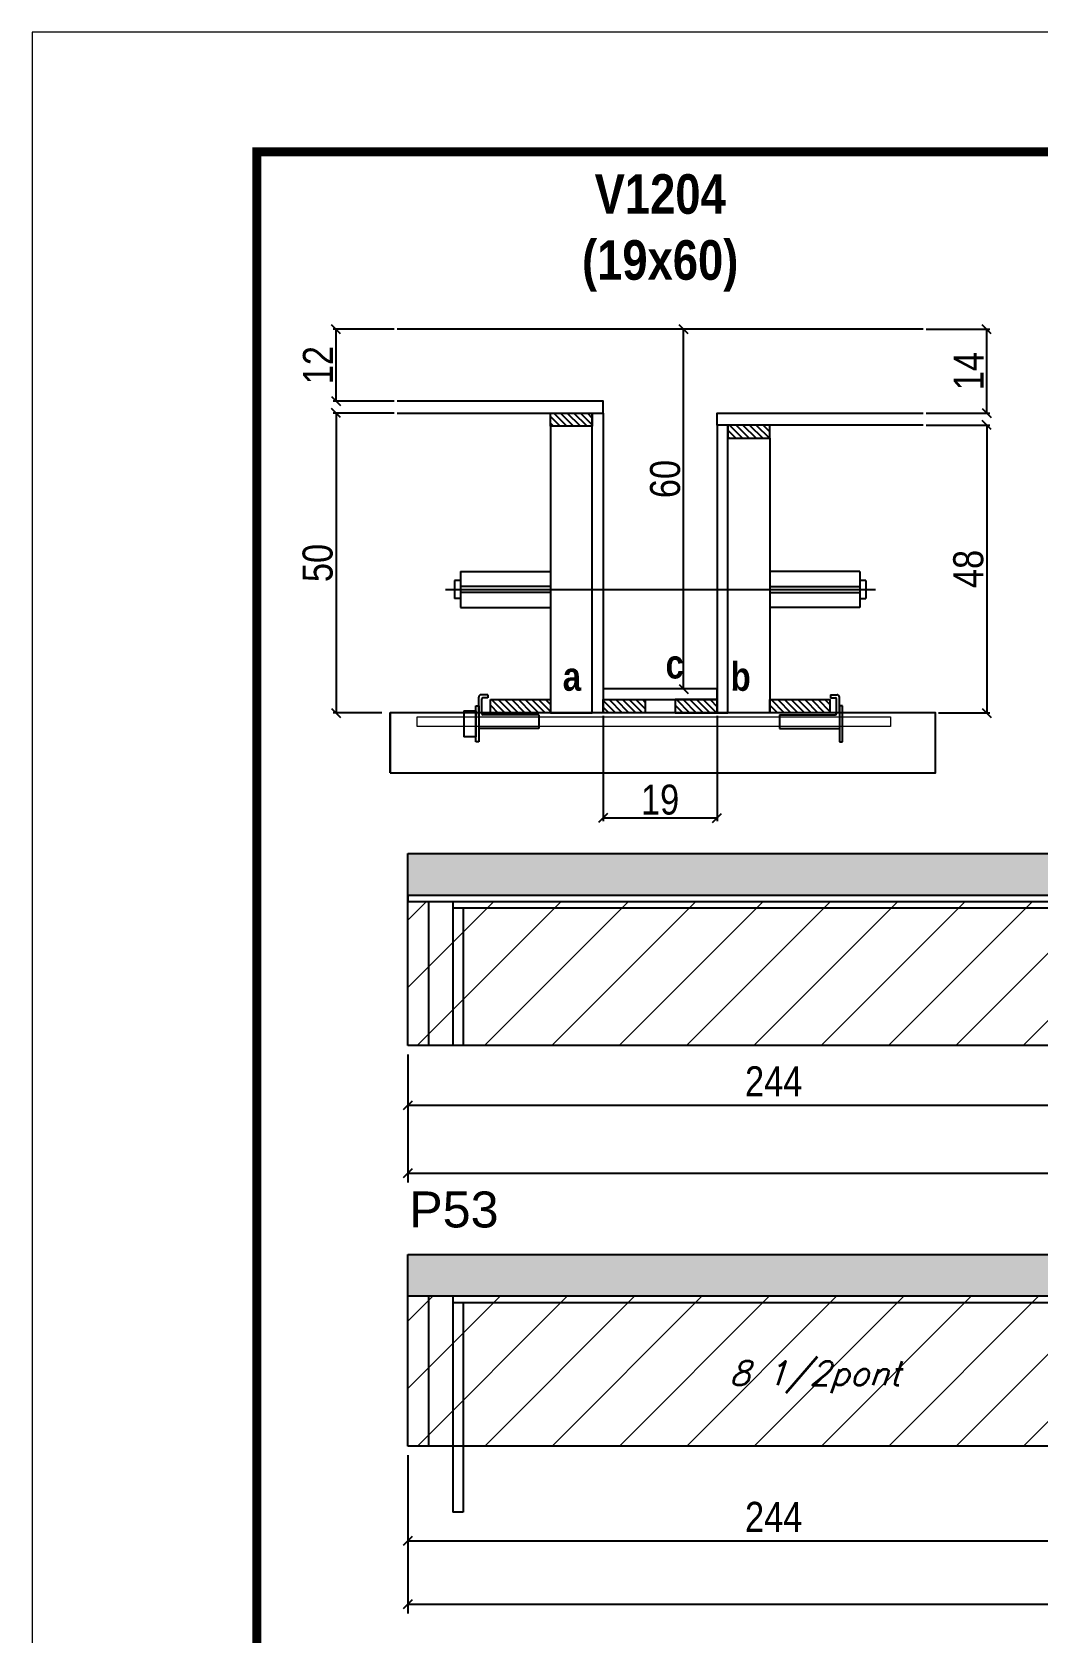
# Model space of a CAD drawing. Extents: x 3309 to 9563, y -2522 to 14608.
# Drawn here: x 4908 to 5243, y 11777 to 12311 of the extents above; entities that cross this region are included whole.
import ezdxf

# ---------------------------------------------------------------- set-up
doc = ezdxf.new("R2010")
doc.units = 0
doc.linetypes.add('DASHED', pattern=[0.75, 0.5, -0.25])
doc.linetypes.add('HIDDEN', pattern=[0.375, 0.25, -0.125])
for name, color, linetype in [('5', 5, 'Continuous'), ('barrote', 251, 'Continuous'), ('COTA', 241, 'Continuous'), ('detalhes', 4, 'Continuous'), ('NOMENCLATURA', 7, 'Continuous'), ('Painéis', 200, 'Continuous'), ('presilha', 1, 'Continuous'), ('SARR_2.2x10', 60, 'Continuous'), ('SARR_2.2x7', 40, 'Continuous'), ('SARR_3.5x7', 81, 'Continuous'), ('TENSOR', 3, 'Continuous'), ('texto', 7, 'Continuous')]:
    doc.layers.add(name, color=color, linetype=linetype)
for name, color, linetype, lineweight in [('CONCRETO', 251, 'Continuous', 25), ('Folhas', 255, 'Continuous', 9), ('Hachura', 251, 'Continuous', 9), ('SARRAFO DE PRESSAO', 251, 'DASHED', 9), ('SCO-___-LAJ', 2, 'Continuous', 0)]:
    doc.layers.add(name, color=color, linetype=linetype, lineweight=lineweight)
doc.styles.add('COTA TECNICA', font='techl___.ttf', dxfattribs={"height": 10})
doc.styles.add('COTA TECNICA 2X', font='techl___.ttf', dxfattribs={"height": 10})
doc.styles.add('Romans', font='romans.shx')
doc.styles.get("Standard").update_dxf_attribs({"font": 'arial.ttf'})
doc.styles.add('TECNICA', font='techb___.ttf', dxfattribs={"height": 10})
doc.dimstyles.new('PAINEL', dxfattribs={"dimtxt": 10, "dimasz": 3, "dimexe": 3, "dimexo": 3, "dimgap": 3, "dimtad": 1, "dimdec": 1, "dimzin": 12, "dimdsep": 46, "dimtxsty": 'COTA TECNICA', "dimblk1": 'OBLIQUE', "dimblk2": 'OBLIQUE', "dimsah": 1, "dimcen": 0.9, "dimclrd": 4, "dimclre": 4, "dimclrt": 240, "dimadec": 1, "dimazin": 3, "dimtfac": 1, "dimtdec": 1, "dimtmove": 0, "dimatfit": 3, "dimfxl": 1, "dimtolj": 1, "dimtzin": 12, "dimarcsym": 0})
doc.dimstyles.new('SECAO', dxfattribs={"dimscale": 0.333333, "dimtxt": 5, "dimasz": 9, "dimexe": 3, "dimexo": 3, "dimgap": 3, "dimtad": 1, "dimdec": 1, "dimlfac": 0.5, "dimzin": 12, "dimdsep": 46, "dimtxsty": 'COTA TECNICA 2X', "dimblk1": 'OBLIQUE', "dimblk2": 'OBLIQUE', "dimsah": 1, "dimcen": 0.9, "dimclrd": 4, "dimclre": 4, "dimclrt": 240, "dimadec": 1, "dimazin": 3, "dimtfac": 1, "dimtdec": 1, "dimtmove": 0, "dimatfit": 3, "dimfxl": 1, "dimtolj": 1, "dimtzin": 12, "dimarcsym": 0})
pattern_1 = [(135, (38333.8405, -111428.6013), (-1.122532015, -1.122532015), [])]

# ---------------------------------------------------------------- blocks, each defined once
blk = doc.blocks.new('9999999999')
at = {"layer": 'Folhas'}
blk.add_lwpolyline([(98138.98, 34190.21), (99623.98, 34190.21), (99623.98, 35240.21), (98138.98, 35240.21)], close=True, dxfattribs=at)
at = {"layer": 'Folhas', "color": 30, "const_width": 3}
blk.add_lwpolyline([(98213.98, 34230.21), (99583.98, 34230.21), (99583.98, 35200.21), (98213.98, 35200.21)], close=True, dxfattribs=at)
blk = doc.blocks.new('_Oblique')
at = {"color": 0, "linetype": 'ByBlock', "lineweight": -2}
blk.add_line((-0.5, -0.5), (0.5, 0.5), dxfattribs=at)
blk = doc.blocks.new('*D154')
at = {"layer": 'COTA', "color": 4, "lineweight": -2, "transparency": 16777216}
for p, q in [((5098.3, 12082.57), (5098.3, 12047.48)), ((5136.3, 12082.57), (5136.3, 12047.48)), ((5136.3, 12048.48), (5098.3, 12048.48))]:
    blk.add_line(p, q, dxfattribs=at)
at = {"layer": 'Defpoints', "color": 0, "transparency": 16777216}
for p in [(5098.3, 12083.57), (5136.3, 12083.57), (5098.3, 12048.48)]:
    blk.add_point(p, dxfattribs=at)
at = {"layer": 'COTA', "color": 4, "lineweight": -2, "transparency": 16777216, "xscale": 3, "yscale": 3, "zscale": 3, "rotation": 180}
blk.add_blockref('_Oblique', (5098.3, 12048.48), dxfattribs=at)
at = {"layer": 'COTA', "color": 4, "lineweight": -2, "transparency": 16777216, "xscale": 3, "yscale": 3, "zscale": 3}
blk.add_blockref('_Oblique', (5136.3, 12048.48), dxfattribs=at)
at = {"layer": 'COTA', "color": 240, "transparency": 16777216, "insert": (5117.3, 12054.56), "char_height": 10, "attachment_point": 5, "style": 'COTA TECNICA 2X'}
blk.add_mtext('\\A1;19', dxfattribs=at)
blk = doc.blocks.new('PRESILHA METÁLICA 1')
at = {"layer": 'presilha'}
for p, q in [((7.5, 10.64), (7.5, 19.86)), ((12, 21), (8.64, 21)), ((9, 11.57), (9, 18.93)), ((12, 19.5), (9.57, 19.5)), ((12, 21), (12, 19.5)), ((0, 13), (6, 13)), ((0, 13), (0, 0)), ((6, 15.5), (7.5, 15.5)), ((6, -2.5), (6, 15.5)), ((6, 13), (6, 0)), ((7.5, 15.5), (7.5, -2.5)), ((37.5, 11), (9.57, 11)), ((37.5, 11), (37.5, 4.1)), ((6, 0), (0, 0)), ((37.5, 4.1), (7.5, 4.1)), ((7.5, -2.5), (6, -2.5))]:
    blk.add_line(p, q, dxfattribs=at)
for centre, radius, start, end in [((8.64, 19.86), 1.14, 90, 180), ((9.57, 18.93), 0.57, 90, 180), ((9.57, 11.57), 0.57, 180, 270)]:
    blk.add_arc(centre, radius, start, end, dxfattribs=at)
blk = doc.blocks.new('PRESILHA METÁLICA 2')
at = {"layer": 'presilha'}
for p, q in [((-5.25, 23.5), (-5.25, 22)), ((-5.25, 23.5), (-1.89, 23.5)), ((-5.25, 22), (-2.82, 22)), ((-2.25, 14.07), (-2.25, 21.43)), ((-0.75, 14.64), (-0.75, 22.36)), ((0.75, 18), (-0.75, 18)), ((-0.75, 18), (-0.75, 0)), ((0.75, 0), (0.75, 18)), ((-30.75, 13.5), (-30.75, 6.6)), ((-30.75, 13.5), (-2.82, 13.5)), ((-30.75, 6.6), (-0.75, 6.6)), ((-0.75, 0), (0.75, 0))]:
    blk.add_line(p, q, dxfattribs=at)
for centre, radius, start, end in [((-2.82, 21.43), 0.57, 0, 90), ((-1.89, 22.36), 1.14, 0, 90), ((-2.82, 14.07), 0.57, 270, 0)]:
    blk.add_arc(centre, radius, start, end, dxfattribs=at)
blk = doc.blocks.new('*D155')
at = {"layer": 'COTA', "color": 4, "lineweight": -2, "transparency": 16777216}
for p, q in [((5028.6, 12183.57), (5008.25, 12183.57)), ((5009.25, 12183.57), (5009.25, 12083.57)), ((5024.49, 12083.57), (5008.25, 12083.57))]:
    blk.add_line(p, q, dxfattribs=at)
at = {"layer": 'Defpoints', "color": 0, "transparency": 16777216}
for p in [(5029.6, 12183.57), (5009.25, 12083.57), (5025.49, 12083.57)]:
    blk.add_point(p, dxfattribs=at)
at = {"layer": 'COTA', "color": 4, "lineweight": -2, "transparency": 16777216, "xscale": 3, "yscale": 3, "zscale": 3}
for p, rotation in [((5009.25, 12183.57), 90), ((5009.25, 12083.57), 270)]:
    blk.add_blockref('_Oblique', p, dxfattribs=dict(at, rotation=rotation))
at = {"layer": 'COTA', "color": 240, "transparency": 16777216, "insert": (5003.15, 12133.57), "char_height": 10, "attachment_point": 5, "rotation": 90, "style": 'COTA TECNICA 2X'}
blk.add_mtext('\\A1;50', dxfattribs=at)
blk = doc.blocks.new('*D156')
at = {"layer": 'COTA', "color": 4, "lineweight": -2, "transparency": 16777216}
for p, q in [((5206, 12179.57), (5227.22, 12179.57)), ((5226.22, 12179.57), (5226.22, 12083.57)), ((5210.11, 12083.57), (5227.22, 12083.57))]:
    blk.add_line(p, q, dxfattribs=at)
at = {"layer": 'Defpoints', "color": 0, "transparency": 16777216}
for p in [(5205, 12179.57), (5209.11, 12083.57), (5226.22, 12083.57)]:
    blk.add_point(p, dxfattribs=at)
at = {"layer": 'COTA', "color": 4, "lineweight": -2, "transparency": 16777216, "xscale": 3, "yscale": 3, "zscale": 3}
for p, rotation in [((5226.22, 12179.57), 90), ((5226.22, 12083.57), 270)]:
    blk.add_blockref('_Oblique', p, dxfattribs=dict(at, rotation=rotation))
at = {"layer": 'COTA', "color": 240, "transparency": 16777216, "insert": (5220.12, 12131.57), "char_height": 10, "attachment_point": 5, "rotation": 90, "style": 'COTA TECNICA 2X'}
blk.add_mtext('\\A1;48', dxfattribs=at)
blk = doc.blocks.new('*D157')
at = {"layer": 'COTA', "color": 4, "lineweight": -2, "transparency": 16777216}
for p, q in [((5135.3, 12211.57), (5124.13, 12211.57)), ((5125.13, 12091.57), (5125.13, 12211.57)), ((5135.3, 12091.57), (5124.13, 12091.57))]:
    blk.add_line(p, q, dxfattribs=at)
at = {"layer": 'Defpoints', "color": 0, "transparency": 16777216}
for p in [(5125.13, 12211.57), (5136.3, 12211.57), (5136.3, 12091.57)]:
    blk.add_point(p, dxfattribs=at)
at = {"layer": 'COTA', "color": 4, "lineweight": -2, "transparency": 16777216, "xscale": 3, "yscale": 3, "zscale": 3}
for p, rotation in [((5125.13, 12211.57), 90), ((5125.13, 12091.57), 270)]:
    blk.add_blockref('_Oblique', p, dxfattribs=dict(at, rotation=rotation))
at = {"layer": 'COTA', "color": 240, "transparency": 16777216, "insert": (5119.02, 12161.57), "char_height": 10, "attachment_point": 5, "rotation": 90, "style": 'COTA TECNICA 2X'}
blk.add_mtext('\\A1;60', dxfattribs=at)
blk = doc.blocks.new('*D158')
at = {"layer": 'COTA', "color": 4, "lineweight": -2, "transparency": 16777216}
for p, q in [((5206, 12211.57), (5227.22, 12211.57)), ((5226.22, 12183.57), (5226.22, 12211.57)), ((5206, 12183.57), (5227.22, 12183.57))]:
    blk.add_line(p, q, dxfattribs=at)
at = {"layer": 'Defpoints', "color": 0, "transparency": 16777216}
for p in [(5205, 12211.57), (5226.22, 12211.57), (5205, 12183.57)]:
    blk.add_point(p, dxfattribs=at)
at = {"layer": 'COTA', "color": 4, "lineweight": -2, "transparency": 16777216, "xscale": 3, "yscale": 3, "zscale": 3}
for p, rotation in [((5226.22, 12211.57), 90), ((5226.22, 12183.57), 270)]:
    blk.add_blockref('_Oblique', p, dxfattribs=dict(at, rotation=rotation))
at = {"layer": 'COTA', "color": 240, "transparency": 16777216, "insert": (5220.15, 12197.57), "char_height": 10, "attachment_point": 5, "rotation": 90, "style": 'COTA TECNICA 2X'}
blk.add_mtext('\\A1;14', dxfattribs=at)
blk = doc.blocks.new('*D194')
at = {"layer": 'COTA', "color": 4, "lineweight": -2, "transparency": 16777216}
for p, q in [((5028.6, 12211.57), (5008.25, 12211.57)), ((5009.25, 12187.57), (5009.25, 12211.57)), ((5028.6, 12187.57), (5008.25, 12187.57))]:
    blk.add_line(p, q, dxfattribs=at)
at = {"layer": 'Defpoints', "color": 0, "transparency": 16777216}
for p in [(5009.25, 12211.57), (5029.6, 12211.57), (5029.6, 12187.57)]:
    blk.add_point(p, dxfattribs=at)
at = {"layer": 'COTA', "color": 4, "lineweight": -2, "transparency": 16777216, "xscale": 3, "yscale": 3, "zscale": 3}
for p, rotation in [((5009.25, 12211.57), 90), ((5009.25, 12187.57), 270)]:
    blk.add_blockref('_Oblique', p, dxfattribs=dict(at, rotation=rotation))
at = {"layer": 'COTA', "color": 240, "transparency": 16777216, "insert": (5003.2, 12199.57), "char_height": 10, "attachment_point": 5, "rotation": 90, "style": 'COTA TECNICA 2X'}
blk.add_mtext('\\A1;12', dxfattribs=at)
blk = doc.blocks.new('*D148')
at = {"layer": 'COTA', "color": 4, "linetype": 'ByBlock', "lineweight": -2, "transparency": 16777216}
for p, q in [((5033.17, 11969.63), (5033.17, 11949.57)), ((5277.17, 11969.63), (5277.17, 11949.57)), ((5277.17, 11952.57), (5033.17, 11952.57))]:
    blk.add_line(p, q, dxfattribs=at)
at = {"layer": 'Defpoints', "color": 0, "linetype": 'ByBlock', "transparency": 16777216}
for p in [(5033.17, 11972.63), (5277.17, 11972.63), (5033.17, 11952.57)]:
    blk.add_point(p, dxfattribs=at)
at = {"layer": 'COTA', "color": 4, "linetype": 'ByBlock', "lineweight": -2, "transparency": 16777216, "xscale": 3, "yscale": 3, "zscale": 3, "rotation": 180}
blk.add_blockref('_Oblique', (5033.17, 11952.57), dxfattribs=at)
at = {"layer": 'COTA', "color": 4, "linetype": 'ByBlock', "lineweight": -2, "transparency": 16777216, "xscale": 3, "yscale": 3, "zscale": 3}
blk.add_blockref('_Oblique', (5277.17, 11952.57), dxfattribs=at)
at = {"layer": 'COTA', "color": 240, "linetype": 'ByBlock', "transparency": 16777216, "insert": (5155.17, 11960.65), "char_height": 10, "attachment_point": 5, "style": 'COTA TECNICA'}
blk.add_mtext('\\A1;244', dxfattribs=at)
blk = doc.blocks.new('*D185')
at = {"layer": 'COTA', "color": 4, "linetype": 'ByBlock', "lineweight": -2, "transparency": 16777216}
for p, q in [((5033.17, 11969.63), (5033.17, 11926.89)), ((6169.17, 11969.63), (6169.17, 11926.89)), ((6169.17, 11929.89), (5033.17, 11929.89))]:
    blk.add_line(p, q, dxfattribs=at)
at = {"layer": 'Defpoints', "color": 0, "linetype": 'ByBlock', "transparency": 16777216}
for p in [(5033.17, 11972.63), (6169.17, 11972.63), (5033.17, 11929.89)]:
    blk.add_point(p, dxfattribs=at)
at = {"layer": 'COTA', "color": 4, "linetype": 'ByBlock', "lineweight": -2, "transparency": 16777216, "xscale": 3, "yscale": 3, "zscale": 3, "rotation": 180}
blk.add_blockref('_Oblique', (5033.17, 11929.89), dxfattribs=at)
at = {"layer": 'COTA', "color": 4, "linetype": 'ByBlock', "lineweight": -2, "transparency": 16777216, "xscale": 3, "yscale": 3, "zscale": 3}
blk.add_blockref('_Oblique', (6169.17, 11929.89), dxfattribs=at)
at = {"layer": 'COTA', "color": 240, "linetype": 'ByBlock', "transparency": 16777216, "insert": (5601.17, 11938.11), "char_height": 10, "attachment_point": 5, "style": 'COTA TECNICA'}
blk.add_mtext('\\A1;1136', dxfattribs=at)
blk = doc.blocks.new('*D150')
at = {"layer": 'COTA', "color": 4, "linetype": 'ByBlock', "lineweight": -2, "transparency": 16777216}
for p, q in [((5033.17, 11835.91), (5033.17, 11804.26)), ((5277.17, 11813.91), (5277.17, 11804.26)), ((5277.17, 11807.26), (5033.17, 11807.26))]:
    blk.add_line(p, q, dxfattribs=at)
at = {"layer": 'Defpoints', "color": 0, "linetype": 'ByBlock', "transparency": 16777216}
for p in [(5033.17, 11838.91), (5277.17, 11816.91), (5033.17, 11807.26)]:
    blk.add_point(p, dxfattribs=at)
at = {"layer": 'COTA', "color": 4, "linetype": 'ByBlock', "lineweight": -2, "transparency": 16777216, "xscale": 3, "yscale": 3, "zscale": 3, "rotation": 180}
blk.add_blockref('_Oblique', (5033.17, 11807.26), dxfattribs=at)
at = {"layer": 'COTA', "color": 4, "linetype": 'ByBlock', "lineweight": -2, "transparency": 16777216, "xscale": 3, "yscale": 3, "zscale": 3}
blk.add_blockref('_Oblique', (5277.17, 11807.26), dxfattribs=at)
at = {"layer": 'COTA', "color": 240, "linetype": 'ByBlock', "transparency": 16777216, "insert": (5155.17, 11815.33), "char_height": 10, "attachment_point": 5, "style": 'COTA TECNICA'}
blk.add_mtext('\\A1;244', dxfattribs=at)
blk = doc.blocks.new('*D2488')
at = {"layer": 'COTA', "color": 4, "lineweight": -2, "transparency": 16777216}
for p, q in [((5033.17, 11835.91), (5033.17, 11783.13)), ((5694.17, 11835.91), (5694.17, 11783.13)), ((5694.17, 11786.13), (5033.17, 11786.13))]:
    blk.add_line(p, q, dxfattribs=at)
at = {"layer": 'Defpoints', "color": 0, "transparency": 16777216}
for p in [(5033.17, 11838.91, 0), (5694.17, 11838.91, 0), (5033.17, 11786.13)]:
    blk.add_point(p, dxfattribs=at)
at = {"layer": 'COTA', "color": 4, "lineweight": -2, "transparency": 16777216, "xscale": 3, "yscale": 3, "zscale": 3, "rotation": 180}
blk.add_blockref('_Oblique', (5033.17, 11786.13), dxfattribs=at)
at = {"layer": 'COTA', "color": 4, "lineweight": -2, "transparency": 16777216, "xscale": 3, "yscale": 3, "zscale": 3}
blk.add_blockref('_Oblique', (5694.17, 11786.13), dxfattribs=at)
at = {"layer": 'COTA', "color": 240, "transparency": 16777216, "insert": (5363.67, 11794.23), "char_height": 10, "attachment_point": 5, "style": 'COTA TECNICA'}
blk.add_mtext('\\A1;661', dxfattribs=at)

msp = doc.modelspace()

# ---------------------------------------------------------------- hatches: boundary and pattern name
at = {"layer": 'COTA'}
h = msp.add_hatch(dxfattribs=at)
h.set_pattern_fill('AR-CONC', color=256, scale=0.03)
h.set_pattern_definition([(50, (-1893.5737, -1239.377), (5.4655401, -0.4781726), [0.5715, -6.2865]), (355, (-1893.5737, -1239.377), (-1.0573026, 5.7317054), [0.4572, -5.0292175]), (100.451445, (-1893.118, -1239.417), (4.4082374, 5.2535326), [0.4857003, -5.3427073]), (46.1842, (-1893.5737, -1237.853), (8.1323712, -1.2612698), [0.85725, -9.42975]), (96.63556, (-1892.896, -1237.958), (7.122124, 7.4227837), [0.7285507, -8.0140682]), (351.18415, (-1893.574, -1237.853), (7.122124, 7.4227837), [0.685799, -7.543792]), (21, (-1892.8117, -1238.234), (4.5484317, -3.067956), [0.5715, -6.2865]), (326, (-1892.8117, -1238.234), (1.8540609, 5.525639), [0.4572, -5.0292]), (71.451445, (-1892.4326, -1238.49), (6.4024926, 2.457683), [0.4857003, -5.3426981]), (37.5, (-1893.5737, -1239.3771), (0.0926581, 2.53665117), [0, -4.96824, 0, -5.1054, 0, -5.04825]), (7.5, (-1893.5737, -1239.377), (2.00458988, 3.00541724), [0, -2.91084, 0, -4.85394, 0, -1.92405]), (327.5, (-1895.273, -1239.3771), (4.06771786, -0.17186232), [0, -1.905, 0, -5.9436, 0, -7.8867]), (317.5, (-1896.035, -1239.377), (4.44387544, 0.7627947), [0, -2.4765, 0, -3.94716, 0, -5.6007])])
h.paths.add_polyline_path([(5033.17, 12036.63), (5033.17, 12022.63), (6169.17, 12022.63), (6169.17, 12036.63)])
h = msp.add_hatch(dxfattribs=at)
h.set_pattern_fill('AR-CONC', color=256, scale=0.03)
h.paths.add_polyline_path([(5694.17, 11888.91), (5694.17, 11902.91), (5033.17, 11902.91), (5033.17, 11888.91)])
at = {"layer": 'Hachura'}
h = msp.add_hatch(dxfattribs=at)
h.set_pattern_fill('ANSI31', color=256, scale=5)
h.set_pattern_definition([(45, (1598.5, 1148.575), (-11.22532, 11.22532), [])])
h.paths.add_polyline_path([(5277.17, 11972.63), (5277.17, 12020.63), (5033.17, 12020.63), (5033.17, 11972.63)])
h.paths.add_polyline_path([(5277.17, 12020.63), (5277.17, 11972.63), (5521.17, 11972.63), (5521.17, 12020.63)])
h.paths.add_polyline_path([(5521.17, 12020.63), (5521.17, 11972.63), (5752.17, 11972.63), (5752.17, 12020.63)])
h.paths.add_polyline_path([(5996.17, 11972.63), (5996.17, 12020.63), (5752.17, 12020.63), (5752.17, 11972.63)])
h.paths.add_polyline_path([(5996.17, 12020.63), (5996.17, 11972.63), (6169.17, 11972.63), (6169.17, 12020.63)])
h = msp.add_hatch(dxfattribs=at)
h.set_pattern_fill('ANSI31', color=256, scale=5)
h.paths.add_polyline_path([(5277.17, 11888.91), (5033.17, 11888.91), (5033.17, 11838.91), (5277.17, 11838.91)])
h.paths.add_polyline_path([(5521.17, 11888.91), (5277.17, 11888.91), (5277.17, 11838.91), (5521.17, 11838.91)])
h.paths.add_polyline_path([(5694.17, 11888.91), (5521.17, 11888.91), (5521.17, 11838.91), (5694.17, 11838.91)])
at = {"layer": 'SARR_2.2x10'}
h = msp.add_hatch(dxfattribs=at)
h.set_pattern_fill('ANSI31', color=256, scale=0.5, angle=90)
h.set_pattern_definition([(135, (38254.2405, -111428.6013), (-1.122532015, -1.122532015), [])])
h.paths.add_polyline_path([(5060.7, 12087.97), (5060.7, 12083.57), (5080.7, 12083.57), (5080.7, 12087.97)])
h = msp.add_hatch(dxfattribs=at)
h.set_pattern_fill('ANSI31', color=256, scale=0.5, angle=90)
h.set_pattern_definition([(135, (38347.4405, -111428.6013), (-1.122532015, -1.122532015), [])])
h.paths.add_polyline_path([(5153.9, 12087.97), (5153.9, 12083.57), (5173.9, 12083.57), (5173.9, 12087.97)])
at = {"layer": 'SARR_2.2x7'}
h = msp.add_hatch(dxfattribs=at)
h.set_pattern_fill('ANSI31', color=256, scale=0.5, angle=90)
h.set_pattern_definition([(135, (38268.2405, -111333.0013), (-1.122532015, -1.122532015), [])])
h.paths.add_polyline_path([(5094.7, 12183.57), (5094.7, 12179.17), (5080.7, 12179.17), (5080.7, 12183.57)])
h = msp.add_hatch(dxfattribs=at)
h.set_pattern_fill('ANSI31', color=256, scale=0.5, angle=90)
h.set_pattern_definition([(135, (38248.2405, -111337.0013), (-1.122532015, -1.122532015), [])])
h.paths.add_polyline_path([(5139.9, 12179.57), (5139.9, 12175.17), (5153.9, 12175.17), (5153.9, 12179.57)])
h = msp.add_hatch(dxfattribs=at)
h.set_pattern_fill('ANSI31', color=256, scale=0.5, angle=90)
h.set_pattern_definition(pattern_1)
h.paths.add_polyline_path([(5112.3, 12083.57), (5112.3, 12087.97), (5098.3, 12087.97), (5098.3, 12083.57)])
h = msp.add_hatch(dxfattribs=at)
h.set_pattern_fill('ANSI31', color=256, scale=0.5, angle=90)
h.set_pattern_definition(pattern_1)
h.paths.add_polyline_path([(5122.3, 12087.97), (5122.3, 12083.57), (5136.3, 12083.57), (5136.3, 12087.97)])

# ---------------------------------------------------------------- linework, layer by layer
at = {"ltscale": 3}
for p, q in [((5050.7, 12130.74), (5050.7, 12118.74)), ((5050.7, 12130.74), (5080.7, 12130.74)), ((5183.9, 12130.74), (5153.9, 12130.74)), ((5183.9, 12130.74), (5183.9, 12118.74)), ((5048.7, 12127.74), (5048.7, 12121.74)), ((5050.7, 12127.74), (5048.7, 12127.74)), ((5080.7, 12125.74), (5050.7, 12125.74)), ((5153.9, 12125.74), (5183.9, 12125.74)), ((5185.9, 12127.74), (5183.9, 12127.74)), ((5185.9, 12127.74), (5185.9, 12121.74)), ((5050.7, 12121.74), (5048.7, 12121.74)), ((5080.7, 12123.74), (5050.7, 12123.74)), ((5153.9, 12123.74), (5183.9, 12123.74)), ((5183.9, 12121.74), (5185.9, 12121.74)), ((5050.7, 12118.74), (5080.7, 12118.74)), ((5183.9, 12118.74), (5153.9, 12118.74))]:
    msp.add_line(p, q, dxfattribs=at)
at = {"layer": 'barrote'}
msp.add_lwpolyline([(5027.25, 12063.57), (5209.16, 12063.57), (5209.16, 12083.57), (5027.25, 12083.57)], close=True, dxfattribs=at)
at = {"layer": 'CONCRETO', "linetype": 'Continuous'}
msp.add_line((5205, 12211.57), (5029.6, 12211.57), dxfattribs=at)
at = {"layer": 'COTA'}
for p, q in [((5033.17, 12022.63, 0), (5033.17, 12036.63, 0)), ((5033.17, 12036.63, 0), (6169.17, 12036.63, 0)), ((5033.17, 11888.91, 0), (5033.17, 11902.91, 0)), ((5033.17, 11902.91, 0), (5694.17, 11902.91, 0)), ((5051.67, 11816.91, 0), (5048.17, 11816.91, 0))]:
    msp.add_line(p, q, dxfattribs=at)
at = {"layer": 'detalhes', "color": 250}
msp.add_line((5027.25, 12063.57), (5027.25, 12083.57), dxfattribs=at)
at = {"layer": 'Painéis', "linetype": 'ByBlock'}
for p, q in [((6169.17, 12022.63, 0), (5033.17, 12022.63, 0)), ((5033.17, 11972.63, 0), (5033.17, 12022.63, 0)), ((6169.17, 11972.63, 0), (5033.17, 11972.63, 0)), ((5033.17, 11838.91, 0), (5033.17, 11888.91, 0)), ((5694.17, 11888.91, 0), (5033.17, 11888.91, 0)), ((5694.17, 11838.91, 0), (5033.17, 11838.91, 0))]:
    msp.add_line(p, q, dxfattribs=at)
at = {"layer": 'Painéis', "linetype": 'Continuous', "elevation": 0}
for points in [[(5029.6, 12183.57), (5098.3, 12183.57), (5098.3, 12187.57), (5029.6, 12187.57)], [(5205, 12179.57), (5136.3, 12179.57), (5136.3, 12183.57), (5205, 12183.57)]]:
    msp.add_lwpolyline(points, dxfattribs=at)
at = {"layer": 'Painéis', "linetype": 'Continuous'}
for points in [[(5094.7, 12083.57), (5094.7, 12183.57), (5098.3, 12183.57), (5098.3, 12083.57)], [(5139.9, 12083.57), (5139.9, 12179.57), (5136.3, 12179.57), (5136.3, 12083.57)], [(5136.3, 12091.57), (5098.3, 12091.57), (5098.3, 12087.97), (5136.3, 12087.97)]]:
    msp.add_lwpolyline(points, close=True, dxfattribs=at)
at = {"layer": 'Painéis', "linetype": 'ByBlock', "elevation": 0}
msp.add_lwpolyline([(5033.17, 12020.63), (6169.17, 12020.63), (6169.17, 12022.63), (5033.17, 12022.63)], close=True, dxfattribs=at)
at = {"layer": 'SARR_2.2x10'}
for points in [[(5060.7, 12087.97), (5080.7, 12087.97), (5080.7, 12083.57), (5060.7, 12083.57)], [(5153.9, 12087.97), (5173.9, 12087.97), (5173.9, 12083.57), (5153.9, 12083.57)]]:
    msp.add_lwpolyline(points, close=True, dxfattribs=at)
at = {"layer": 'SARR_2.2x7', "linetype": 'Continuous'}
for p, q in [((5040.17, 11972.63, 0), (5040.17, 12020.63, 0)), ((5277.17, 12018.43, 0), (5048.17, 12018.43, 0)), ((5040.17, 11838.91, 0), (5040.17, 11888.91, 0)), ((5277.17, 11886.71, 0), (5048.17, 11886.71, 0))]:
    msp.add_line(p, q, dxfattribs=at)
at = {"layer": 'SARR_2.2x7', "elevation": 0}
for points in [[(5080.7, 12183.57), (5094.7, 12183.57), (5094.7, 12179.17), (5080.7, 12179.17)], [(5153.9, 12179.57), (5139.9, 12179.57), (5139.9, 12175.17), (5153.9, 12175.17)]]:
    msp.add_lwpolyline(points, close=True, dxfattribs=at)
at = {"layer": 'SARR_2.2x7'}
for points in [[(5098.3, 12087.97), (5112.3, 12087.97), (5112.3, 12083.57), (5098.3, 12083.57)], [(5136.3, 12087.97), (5122.3, 12087.97), (5122.3, 12083.57), (5136.3, 12083.57)]]:
    msp.add_lwpolyline(points, close=True, dxfattribs=at)
at = {"layer": 'SARR_3.5x7'}
for p, q in [((5048.17, 12020.63, 0), (5048.17, 11972.63, 0)), ((5051.67, 12018.43, 0), (5051.67, 11972.63, 0)), ((5048.17, 11888.91, 0), (5048.17, 11816.91, 0)), ((5051.67, 11886.71, 0), (5051.67, 11816.91, 0))]:
    msp.add_line(p, q, dxfattribs=at)
for points in [[(5094.7, 12179.17), (5080.7, 12179.17), (5080.7, 12083.57), (5094.7, 12083.57)], [(5139.9, 12175.17), (5153.9, 12175.17), (5153.9, 12083.57), (5139.9, 12083.57)]]:
    msp.add_lwpolyline(points, close=True, dxfattribs=at)
at = {"layer": 'SCO-___-LAJ', "color": 1}
msp.add_lwpolyline([(5036.25, 12082.23), (5194.08, 12082.23), (5194.08, 12079.04), (5036.25, 12079.04)], close=True, dxfattribs=at)
at = {"layer": 'TENSOR', "linetype": 'HIDDEN', "ltscale": 0.5}
msp.add_line((5045.7, 12124.74), (5189.21, 12124.74), dxfattribs=at)

# ---------------------------------------------------------------- block references
at = {"layer": 'presilha', "xscale": 0.6666666666666666, "yscale": 0.6666666666666666, "zscale": 0.6666666666666666}
for name, p in [('PRESILHA METÁLICA 1', (5051.83, 12075.6)), ('PRESILHA METÁLICA 2', (5177.58, 12073.94))]:
    msp.add_blockref(name, p, dxfattribs=at)
at = {"layer": 'SARRAFO DE PRESSAO', "color": 6, "linetype": 'ByBlock'}
msp.add_blockref('9999999999', (-93231.11, -22929.5), dxfattribs=at)

# ---------------------------------------------------------------- texts
at = {"layer": '5', "linetype": 'Continuous'}
msp.add_text('P53', height=12, rotation=0, dxfattribs=at).set_placement((5033.62, 11911.88, 0))
at = {"layer": 'detalhes', "style": 'TECNICA'}
for s, p in [('a', (5084.83, 12090.93)), ('c', (5119.12, 12095.04)), ('b', (5140.8, 12090.92))]:
    msp.add_text(s, height=9.6, dxfattribs=at).set_placement(p)
at = {"layer": 'NOMENCLATURA', "insert": (5117.33, 12263.26), "char_height": 13.2, "attachment_point": 2, "style": 'TECNICA'}
msp.add_mtext_dynamic_manual_height_columns('V1204\\P(19x60)', width=300.2766, gutter_width=1, heights=[0], dxfattribs=at)
at = {"layer": 'texto', "color": 2, "insert": (5168.92, 11861.91, 0), "char_height": 8, "attachment_point": 5, "style": 'Romans'}
msp.add_mtext('{\\Q19;\\C256;8 1/2pont}', dxfattribs=at)

# ---------------------------------------------------------------- dimensions: what is measured, and where the dimension line sits
at = {"layer": 'COTA'}
for base, p1, p2, picture, middle in [((5009.25, 12211.57), (5029.6, 12187.57), (5029.6, 12211.57), '*D194', (5003.2, 12199.57)), ((5226.22, 12211.57), (5205, 12183.57), (5205, 12211.57), '*D158', (5220.15, 12197.57)), ((5009.25, 12083.57, 0), (5029.6, 12183.57), (5025.49, 12083.57, 0), '*D155', (5003.15, 12133.57, 0)), ((5226.22, 12083.57, 0), (5205, 12179.57), (5209.11, 12083.57, 0), '*D156', (5220.12, 12131.57, 0))]:
    dim = msp.add_linear_dim(base=base, p1=p1, p2=p2, angle=90, dimstyle='SECAO', dxfattribs=at)
    dim.commit()
    dim.dimension.update_dxf_attribs({"geometry": picture, "text_midpoint": middle})
for base, p1, p2, angle, picture, middle in [((5125.13, 12211.57), (5136.3, 12091.57), (5136.3, 12211.57), 90, '*D157', (5125.13, 12161.57)), ((5098.3, 12048.48), (5136.3, 12083.57), (5098.3, 12083.57), 180, '*D154', (5117.3, 12048.48))]:
    dim = msp.add_linear_dim(base=base, p1=p1, p2=p2, angle=angle, dimstyle='SECAO', dxfattribs=at)
    dim.commit()
    dim.dimension.update_dxf_attribs({"geometry": picture, "text_midpoint": middle, "dimtype": 160})
at = {"layer": 'COTA', "linetype": 'ByBlock'}
for base, p1, p2, picture, middle in [((5033.17, 11952.57, 0), (5277.17, 11972.63, 0), (5033.17, 11972.63, 0), '*D148', (5155.17, 11960.65, 0)), ((5033.17, 11807.26, 0), (5277.17, 11816.91, 0), (5033.17, 11838.91, 0), '*D150', (5155.17, 11815.33, 0))]:
    dim = msp.add_linear_dim(base=base, p1=p1, p2=p2, angle=180, dimstyle='PAINEL', override={"dimtmove": 1}, dxfattribs=at)
    dim.commit()
    dim.dimension.update_dxf_attribs({"geometry": picture, "text_midpoint": middle})
dim = msp.add_linear_dim(base=(5033.17, 11929.89, 0), p1=(6169.17, 11972.63, 0), p2=(5033.17, 11972.63, 0), angle=180, dimstyle='PAINEL', dxfattribs=at)
dim.commit()
dim.dimension.update_dxf_attribs({"geometry": '*D185', "text_midpoint": (5601.17, 11938.11, 0)})
at = {"layer": 'COTA'}
dim = msp.add_linear_dim(base=(5033.17, 11786.13), p1=(5694.17, 11838.91, 0), p2=(5033.17, 11838.91, 0), dimstyle='PAINEL', dxfattribs=at)
dim.commit()
dim.dimension.update_dxf_attribs({"geometry": '*D2488', "text_midpoint": (5363.67, 11794.23)})

doc.saveas('drawing.dxf')
